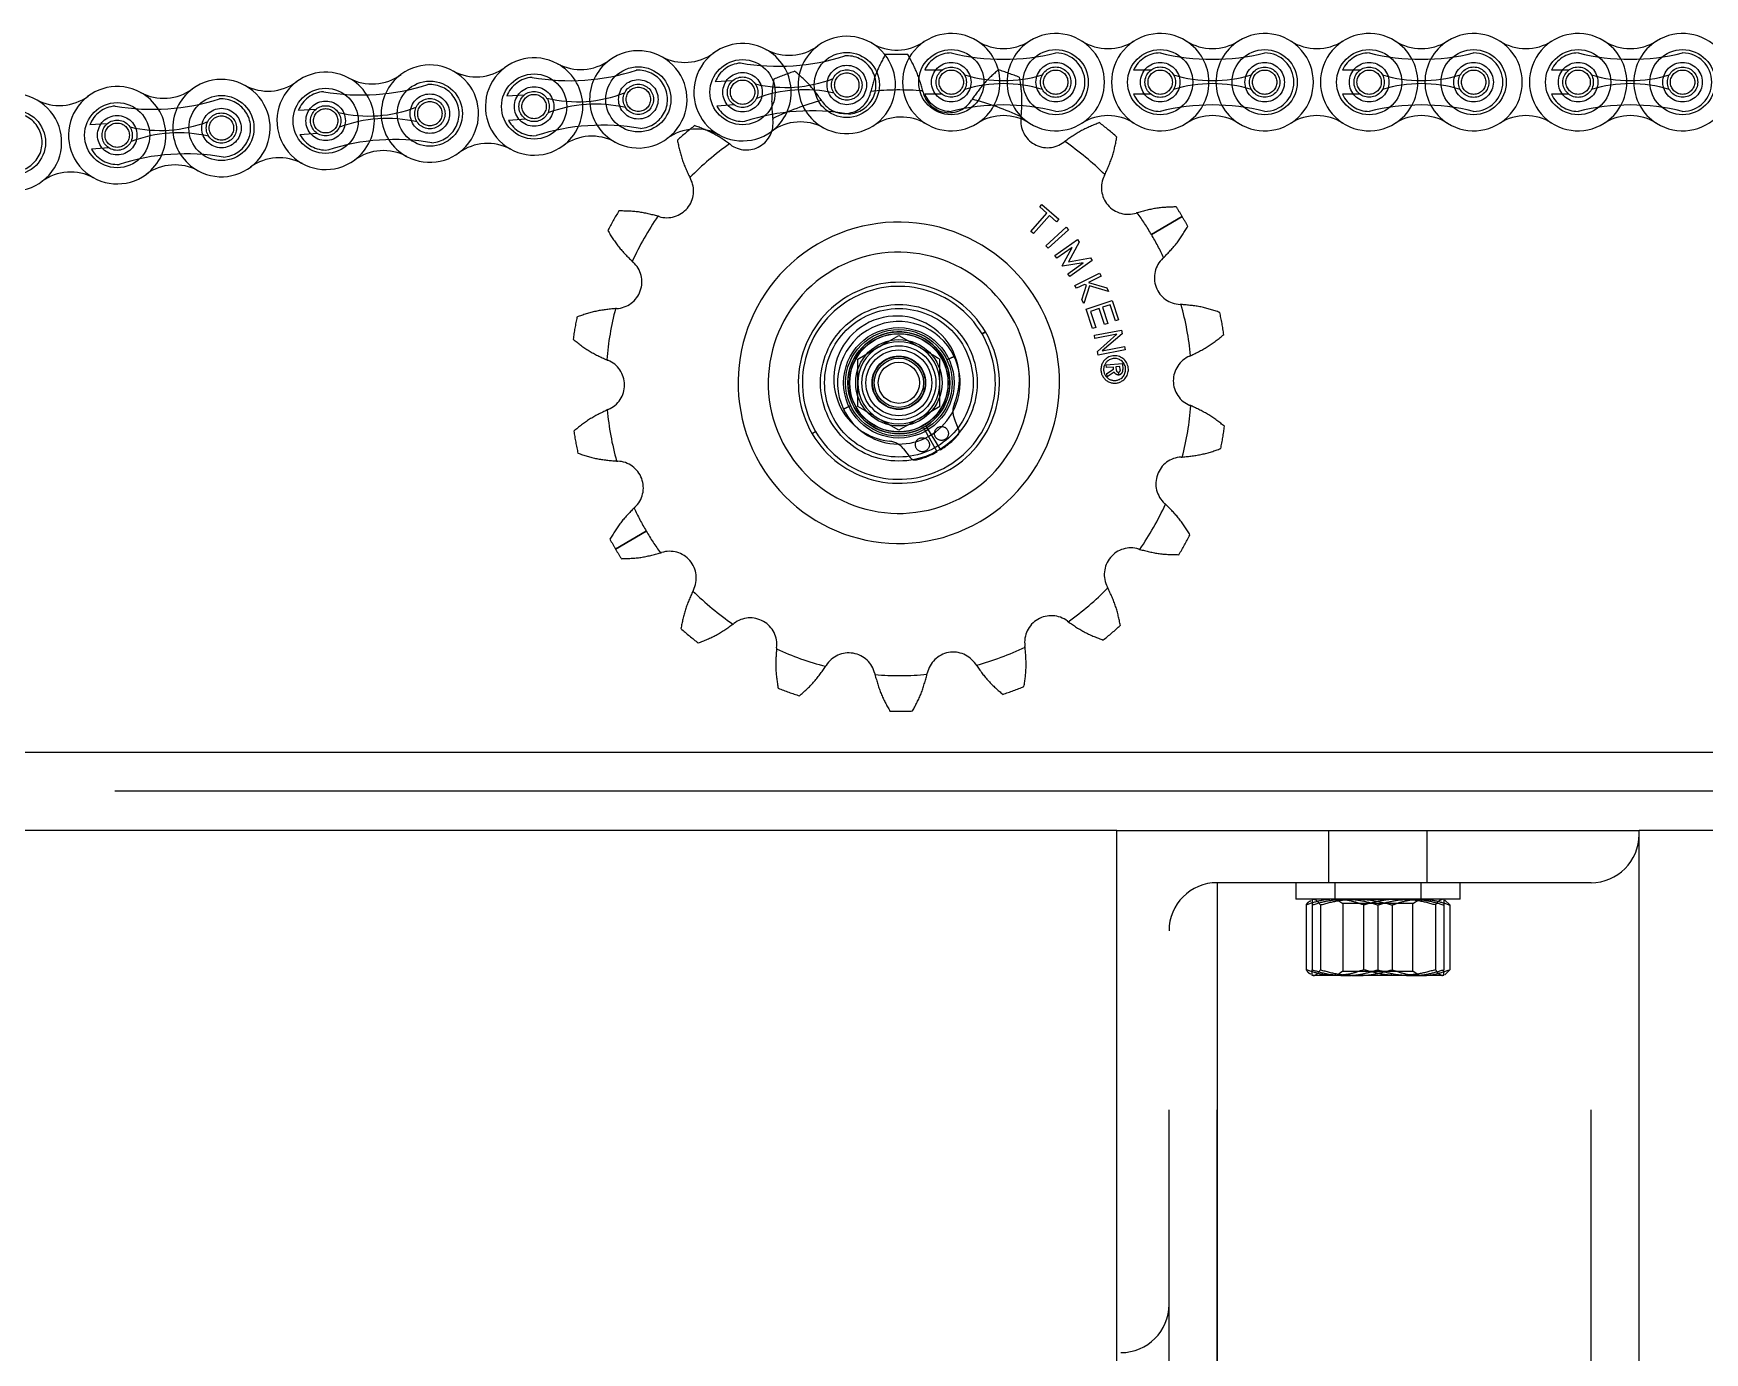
# Model space of a CAD drawing. Header units: metres. Extents: x 0 to 63075, y 0 to 44550.
# Drawn here: x 36211.9 to 36415, y 34958.8 to 35119.2 of the extents above; entities that cross this region are included whole.
import ezdxf

# ---------------------------------------------------------------- set-up
doc = ezdxf.new("R2010")
doc.units = ezdxf.units.M
doc.header["$LTSCALE"] = 75
doc.linetypes.add('HIDDEN2', pattern=[4.7625, 3.175, -1.5875])
for name, color, linetype in [('SDM', 7, 'Continuous'), ('SL4', 4, 'Continuous'), ('ST1', 7, 'HIDDEN2')]:
    doc.layers.add(name, color=color, linetype=linetype)

# ---------------------------------------------------------------- blocks, each defined once
blk = doc.blocks.new('A$Ce03ead7b')
at = {"layer": 'SL4'}
for p, q in [((499.76, 1538.68), (502.26, 1540.12)), ((504.76, 1541.56), (507.26, 1540.12)), ((509.76, 1532.9), (507.26, 1531.46)), ((504.76, 1530.02), (502.26, 1531.46)), ((54.76, 1490.88), (957.26, 1490.88)), ((531.25, 1481.35), (54.76, 1481.35)), ((531.25, 145.65), (531.25, 1481.35)), ((531.25, 1481.35), (594.75, 1481.35)), ((594.75, 145.65), (594.75, 1481.35)), ((957.26, 1481.35), (594.75, 1481.35))]:
    blk.add_line(p, q, dxfattribs=at)
for radius in [6, 3, 2.5]:
    blk.add_circle((504.76, 1535.79), radius, dxfattribs=at)
for start, end in [(120, 180), (60, 120), (0, 60), (180, 240), (300, 0), (240, 300)]:
    blk.add_arc((504.76, 1535.79), 5, start, end, dxfattribs=at)
for points, knots in [([(502.26, 1540.12), (502.32, 1540.15), (503.17, 1540.64), (503.99, 1541.12), (504.76, 1541.56)], [0, 0, 0, 0, 0.070201, 1, 1, 1, 1]), ([(507.26, 1540.12), (507.32, 1540.09), (508.17, 1539.6), (508.99, 1539.12), (509.76, 1538.68)], [0, 0, 0, 0, 0.070201, 1, 1, 1, 1]), ([(499.76, 1535.79), (499.76, 1536.05), (499.76, 1537.03), (499.76, 1537.98), (499.76, 1538.68)], [0, 0, 0, 0, 0.268634, 1, 1, 1, 1]), ([(509.76, 1535.79), (509.76, 1536.05), (509.76, 1537.03), (509.76, 1537.98), (509.76, 1538.68)], [0, 0, 0, 0, 0.268634, 1, 1, 1, 1]), ([(499.76, 1532.9), (499.76, 1533.15), (499.76, 1534.09), (499.76, 1535.06), (499.76, 1535.79)], [0, 0, 0, 0, 0.257551, 1, 1, 1, 1]), ([(509.76, 1532.9), (509.76, 1533.15), (509.76, 1534.09), (509.76, 1535.06), (509.76, 1535.79)], [0, 0, 0, 0, 0.257551, 1, 1, 1, 1]), ([(502.26, 1531.46), (502.2, 1531.49), (501.36, 1531.98), (500.53, 1532.46), (499.76, 1532.9)], [0, 0, 0, 0, 0.070201, 1, 1, 1, 1]), ([(507.26, 1531.46), (507.2, 1531.43), (506.36, 1530.94), (505.53, 1530.46), (504.76, 1530.02)], [0, 0, 0, 0, 0.070201, 1, 1, 1, 1])]:
    blk.add_open_spline(points, degree=3, knots=knots, dxfattribs=at)
at = {"layer": 'ST1'}
for p, q in [((484.56, 1572.53), (482.44, 1572.38)), ((510.02, 1573.83), (507.9, 1573.83)), ((535.42, 1573.83), (533.3, 1573.83)), ((560.82, 1573.83), (558.7, 1573.83)), ((586.22, 1573.83), (584.1, 1573.83)), ((459.22, 1570.79), (457.1, 1570.64)), ((510.02, 1570.88), (507.9, 1570.88)), ((535.42, 1570.88), (533.3, 1570.88)), ((560.82, 1570.88), (558.7, 1570.88)), ((586.22, 1570.88), (584.1, 1570.88)), ((433.88, 1569.04), (431.76, 1568.9)), ((484.76, 1569.59), (482.64, 1569.44)), ((408.54, 1567.3), (406.42, 1567.15)), ((459.42, 1567.84), (457.3, 1567.7)), ((408.74, 1564.35), (406.62, 1564.21)), ((434.08, 1566.1), (431.96, 1565.95)), ((520.82, 1554.21), (522.76, 1556.4)), ((523.06, 1556.14), (521.12, 1553.94)), ((521.89, 1557.18), (522.16, 1557.48)), ((522.76, 1556.4), (521.89, 1557.18)), ((522.16, 1557.48), (524.21, 1555.67)), ((523.94, 1555.36), (523.06, 1556.14)), ((521.12, 1553.94), (520.82, 1554.21)), ((522.63, 1552.45), (525.1, 1554.71)), ((525.37, 1554.41), (522.91, 1552.15)), ((524.21, 1555.67), (523.94, 1555.36)), ((525.1, 1554.71), (525.37, 1554.41)), ((535.47, 1553.82), (539.21, 1556.01)), ((539.21, 1556.01), (535.47, 1553.82)), ((522.91, 1552.15), (522.63, 1552.45)), ((523.74, 1551.26), (526.46, 1553.2)), ((525.82, 1552.25), (523.97, 1550.93)), ((524.63, 1550), (525.82, 1552.25)), ((526.69, 1552.88), (525.37, 1550.5)), ((526.46, 1553.2), (526.69, 1552.88)), ((523.97, 1550.93), (523.74, 1551.26)), ((527.17, 1550.36), (524.66, 1549.97)), ((525.32, 1549.04), (527.17, 1550.36)), ((525.37, 1550.5), (528.04, 1550.98)), ((528.27, 1550.66), (525.55, 1548.71)), ((528.04, 1550.98), (528.27, 1550.66)), ((524.66, 1549.97), (524.63, 1550)), ((525.55, 1548.71), (525.32, 1549.04)), ((526.16, 1547.64), (529.17, 1549.11)), ((529.34, 1548.75), (527.81, 1548)), ((527.81, 1548), (530.03, 1547.35)), ((529.17, 1549.11), (529.34, 1548.75)), ((526.34, 1547.28), (526.16, 1547.64)), ((527.32, 1547.76), (526.34, 1547.28)), ((527.02, 1545.88), (527.59, 1547.68)), ((527.92, 1547.59), (527.24, 1545.43)), ((527.59, 1547.68), (527.32, 1547.76)), ((530.25, 1546.9), (527.92, 1547.59)), ((530.03, 1547.35), (530.25, 1546.9)), ((527.24, 1545.43), (527.02, 1545.88)), ((527.53, 1544.73), (530.7, 1545.79)), ((528.31, 1542.4), (527.53, 1544.73)), ((529.11, 1544.84), (528.05, 1544.48)), ((528.05, 1544.48), (528.7, 1542.53)), ((529.77, 1542.89), (529.11, 1544.84)), ((530.44, 1545.28), (529.5, 1544.97)), ((529.5, 1544.97), (530.16, 1543.02)), ((531.1, 1543.33), (530.44, 1545.28)), ((530.7, 1545.79), (531.48, 1543.46)), ((515.3, 1541.97), (514.88, 1541.73)), ((514.88, 1541.73), (515.3, 1541.97)), ((528.7, 1542.53), (528.31, 1542.4)), ((528.53, 1541.58), (531.82, 1542.2)), ((530.16, 1543.02), (529.77, 1542.89)), ((531.48, 1543.46), (531.1, 1543.33)), ((531.82, 1542.2), (531.9, 1541.74)), ((528.6, 1541.18), (528.53, 1541.58)), ((531.26, 1541.69), (528.6, 1541.18)), ((528.9, 1539.61), (531.26, 1541.69)), ((531.9, 1541.74), (529.48, 1539.67)), ((529.48, 1539.67), (532.2, 1540.19)), ((532.2, 1540.19), (532.28, 1539.79)), ((510.61, 1538.57), (511.49, 1538.99)), ((511.49, 1538.99), (510.61, 1538.57)), ((528.99, 1539.16), (528.9, 1539.61)), ((532.28, 1539.79), (528.99, 1539.16)), ((529.98, 1537.96), (531.93, 1538.14)), ((530.01, 1537.64), (529.98, 1537.96)), ((531.93, 1538.14), (531.99, 1537.41)), ((530.84, 1537.71), (530.01, 1537.64)), ((530.03, 1536.93), (530.87, 1537.44)), ((530.07, 1536.53), (530.03, 1536.93)), ((530.94, 1537.07), (530.07, 1536.53)), ((530.87, 1537.44), (530.84, 1537.71)), ((531.64, 1537.79), (531.15, 1537.75)), ((531.15, 1537.75), (531.19, 1537.31)), ((531.49, 1536.78), (531.46, 1537.09)), ((531.46, 1537.09), (531.48, 1536.78)), ((531.68, 1537.36), (531.64, 1537.79)), ((498.03, 1532.59), (498.91, 1533.01)), ((498.91, 1533.01), (498.03, 1532.59)), ((494.65, 1529.85), (494.23, 1529.61)), ((494.23, 1529.61), (494.65, 1529.85)), ((509.41, 1527.39), (507.76, 1530.36)), ((508.04, 1530.53), (509.84, 1527.64)), ((512.03, 1530.16), (511.51, 1531.4)), ((505.31, 1527.76), (506.13, 1526.7)), ((470.32, 1515.57), (474.06, 1517.76)), ((474.06, 1517.76), (470.32, 1515.57)), ((4.76, 1490.88), (1004.76, 1490.88)), ((1004.76, 1486.11), (4.76, 1486.11)), ((557, 1481.35), (557, 1475)), ((569, 1475), (569, 1481.35)), ((588.9, 1475), (543.45, 1475)), ((543.45, 137.7), (543.45, 1475)), ((543.45, 1475), (543.45, 806.35)), ((553, 1475), (553, 1473)), ((557.75, 1475), (557.75, 1473)), ((568.25, 1473), (568.25, 1475)), ((573, 1473), (573, 1475)), ((588.9, 137.7), (588.9, 1475)), ((563, 1473), (553, 1473)), ((558, 1473), (558, 1472.97)), ((568, 1472.97), (558, 1472.97)), ((558, 1472.97), (558.75, 1472.45)), ((573, 1473), (563, 1473)), ((567.25, 1472.45), (568, 1472.97)), ((568, 1472.97), (568, 1473)), ((571.14, 1472.89), (571.73, 1472.29)), ((554.27, 1472.29), (554.27, 1464.41)), ((555, 1472.29), (555, 1464.41)), ((556.01, 1472.29), (556.01, 1464.41)), ((567.25, 1472.45), (558.75, 1472.45)), ((558.75, 1472.45), (558.75, 1464.23)), ((561.26, 1472.29), (561.26, 1464.41)), ((563, 1472.29), (563, 1464.41)), ((564.74, 1472.29), (564.74, 1464.41)), ((567.25, 1464.23), (567.25, 1472.45)), ((569.99, 1472.29), (569.99, 1464.41)), ((571, 1472.29), (571, 1464.41)), ((571.73, 1472.29), (571.73, 1464.41)), ((537.6, 137.7), (537.6, 1469.15)), ((559, 1463.7), (555, 1463.7)), ((558.75, 1464.23), (558, 1463.7)), ((558.75, 1464.23), (567.25, 1464.23)), ((567, 1463.7), (559, 1463.7)), ((571, 1463.7), (567, 1463.7)), ((568, 1463.7), (567.25, 1464.23)), ((571.14, 1463.81), (571.73, 1464.41))]:
    blk.add_line(p, q, dxfattribs=at)
for centre, radius in [((485.76, 1571.13), 3.96), ((498.43, 1572.01), 3.96), ((498.43, 1572.01), 2.4), ((511.13, 1572.35), 3.96), ((511.13, 1572.35), 2.4), ((523.83, 1572.35), 3.96), ((523.83, 1572.35), 2.4), ((536.53, 1572.35), 3.96), ((536.53, 1572.35), 2.4), ((549.23, 1572.35), 3.96), ((549.23, 1572.35), 2.4), ((561.93, 1572.35), 3.96), ((561.93, 1572.35), 2.4), ((574.63, 1572.35), 3.96), ((574.63, 1572.35), 2.4), ((587.33, 1572.35), 3.96), ((587.33, 1572.35), 2.4), ((600.03, 1572.35), 3.96), ((600.03, 1572.35), 2.4), ((447.75, 1568.52), 3.96), ((460.42, 1569.39), 3.96), ((473.09, 1570.26), 3.96), ((473.09, 1570.26), 2.4), ((485.76, 1571.13), 2.4), ((485.76, 1571.13), 1.85), ((485.76, 1571.13), 1.48), ((498.43, 1572.01), 1.85), ((498.43, 1572.01), 1.48), ((511.13, 1572.35), 1.84), ((511.13, 1572.35), 1.48), ((523.83, 1572.35), 1.85), ((523.83, 1572.35), 1.48), ((536.53, 1572.35), 1.85), ((536.53, 1572.35), 1.48), ((549.23, 1572.35), 1.84), ((549.23, 1572.35), 1.48), ((561.93, 1572.35), 1.84), ((561.93, 1572.35), 1.48), ((574.63, 1572.35), 1.85), ((574.63, 1572.35), 1.48), ((587.33, 1572.35), 1.85), ((587.33, 1572.35), 1.48), ((600.03, 1572.35), 1.84), ((600.03, 1572.35), 1.48), ((422.41, 1566.77), 3.96), ((435.08, 1567.65), 3.96), ((447.75, 1568.52), 2.4), ((447.75, 1568.52), 1.84), ((460.42, 1569.39), 2.4), ((460.42, 1569.39), 1.84), ((460.42, 1569.39), 1.48), ((473.09, 1570.26), 1.84), ((473.09, 1570.26), 1.48), ((397.07, 1565.03), 3.96), ((409.74, 1565.9), 3.96), ((422.41, 1566.77), 2.4), ((422.41, 1566.77), 1.84), ((435.08, 1567.65), 2.4), ((435.08, 1567.65), 1.84), ((435.08, 1567.65), 1.48), ((447.75, 1568.52), 1.48), ((409.74, 1565.9), 2.4), ((409.74, 1565.9), 1.84), ((409.74, 1565.9), 1.48), ((422.41, 1566.77), 1.48), ((504.76, 1535.79), 9.52), ((504.76, 1535.79), 9.03), ((504.76, 1535.79), 6.72), ((504.76, 1535.79), 6.72), ((504.76, 1535.79), 6.48), ((504.76, 1535.79), 6.2), ((504.76, 1535.79), 5.97), ((504.76, 1535.79), 5.25), ((504.76, 1535.79), 5.25), ((504.76, 1535.79), 4.5), ((504.76, 1535.79), 4), ((504.76, 1535.79), 3.25), ((504.76, 1535.79), 3.25), ((504.76, 1535.79), 3.2), ((509.94, 1529.63), 0.85), ((507.62, 1528.26), 0.85)]:
    blk.add_circle(centre, radius, dxfattribs=at)
for centre, radius, start, end in [((485.76, 1571.13), 5.92, 61.5043, 306.3709), ((491.41, 1581.54), 5.92, 241.5043, 306.3709), ((498.43, 1572.01), 5.92, 126.371, 241.5042), ((498.43, 1572.01), 5.92, 241.5043, 126.3709), ((504.51, 1582.17), 5.92, 239.1418, 304.0085), ((511.13, 1572.35), 5.92, 57.5667, 302.4333), ((517.48, 1582.35), 5.92, 237.5667, 302.4333), ((511.13, 1572.35), 5.92, 302.4332, 57.5668), ((523.83, 1572.35), 5.92, 122.4332, 237.5668), ((523.83, 1572.35), 5.92, 237.5667, 122.4333), ((530.18, 1582.35), 5.92, 237.5667, 302.4333), ((536.53, 1572.35), 5.92, 57.5667, 302.4333), ((542.88, 1582.35), 5.92, 237.5667, 302.4333), ((536.53, 1572.35), 5.92, 302.4332, 57.5668), ((549.23, 1572.35), 5.92, 122.4332, 237.5668), ((549.23, 1572.35), 5.92, 237.5667, 122.4333), ((555.58, 1582.35), 5.92, 237.5667, 302.4333), ((561.93, 1572.35), 5.92, 57.5667, 302.4333), ((568.28, 1582.35), 5.92, 237.5667, 302.4333), ((561.93, 1572.35), 5.92, 302.4332, 57.5668), ((574.63, 1572.35), 5.92, 122.4332, 237.5668), ((574.63, 1572.35), 5.92, 237.5667, 122.4333), ((580.98, 1582.35), 5.92, 237.5667, 302.4333), ((587.33, 1572.35), 5.92, 57.5667, 302.4333), ((593.68, 1582.35), 5.92, 237.5667, 302.4333), ((587.33, 1572.35), 5.92, 302.4332, 57.5668), ((600.03, 1572.35), 5.92, 122.4332, 237.5668), ((600.03, 1572.35), 5.92, 237.5667, 122.4333), ((447.75, 1568.52), 5.92, 241.5043, 126.3709), ((460.42, 1569.39), 5.92, 61.5043, 306.3709), ((466.07, 1579.8), 5.92, 241.5043, 306.3709), ((460.42, 1569.39), 5.92, 306.3709, 61.5044), ((473.09, 1570.26), 5.92, 126.3709, 241.5044), ((473.09, 1570.26), 5.92, 241.5043, 126.3709), ((478.74, 1580.67), 5.92, 241.5043, 306.3709), ((485.76, 1571.13), 3.55, 93.9376, 159.3842), ((490.1, 1600.6), 26.32, 259.9778, 287.8975), ((485.76, 1571.13), 5.92, 306.3709, 61.5044), ((498.43, 1572.01), 3.55, 273.9376, 93.9376), ((504.76, 1535.79), 39.94, 88.4469, 92.3828), ((511.13, 1572.35), 3.55, 90, 155.4466), ((517.48, 1601.45), 26.32, 256.0401, 283.9599), ((523.83, 1572.35), 3.55, 270, 90), ((536.53, 1572.35), 3.55, 90, 155.4466), ((542.88, 1601.45), 26.32, 256.0401, 283.9599), ((549.23, 1572.35), 3.55, 270, 90), ((561.93, 1572.35), 3.55, 90, 155.4466), ((568.28, 1601.45), 26.32, 256.0401, 283.9599), ((574.63, 1572.35), 3.55, 270, 90), ((587.33, 1572.35), 3.55, 90, 155.4466), ((593.68, 1601.45), 26.32, 256.0401, 283.9599), ((600.03, 1572.35), 3.55, 270, 90), ((422.41, 1566.77), 5.92, 241.5043, 126.3709), ((428.06, 1577.18), 5.92, 241.5043, 306.3709), ((435.08, 1567.65), 5.92, 61.5043, 306.3709), ((440.73, 1578.05), 5.92, 241.5043, 306.3709), ((435.08, 1567.65), 5.92, 306.3709, 61.5044), ((447.75, 1568.52), 5.92, 126.3709, 241.5044), ((453.4, 1578.92), 5.92, 241.5043, 306.3709), ((460.42, 1569.39), 3.55, 93.9376, 159.3842), ((464.76, 1598.85), 26.32, 259.9778, 287.8975), ((473.09, 1570.26), 3.55, 273.9376, 93.9376), ((490.98, 1587.88), 16.17, 256.9306, 290.9446), ((504.76, 1535.79), 39.94, 108.4469, 112.3828), ((517.48, 1588.71), 16.17, 252.993, 287.007), ((504.76, 1535.79), 39.94, 68.4469, 72.3828), ((542.88, 1588.71), 16.17, 252.993, 287.007), ((568.28, 1588.71), 16.17, 252.993, 287.007), ((593.68, 1588.71), 16.17, 252.993, 287.007), ((397.07, 1565.03), 5.92, 241.5043, 126.3709), ((402.72, 1575.43), 5.92, 241.5043, 306.3709), ((409.74, 1565.9), 5.92, 61.5043, 306.3709), ((415.39, 1576.31), 5.92, 241.5043, 306.3709), ((409.74, 1565.9), 5.92, 306.3709, 61.5044), ((422.41, 1566.77), 5.92, 126.3709, 241.5044), ((435.08, 1567.65), 3.55, 93.9376, 159.3842), ((439.42, 1597.11), 26.32, 259.9778, 287.8975), ((447.75, 1568.52), 3.55, 273.9376, 93.9376), ((465.64, 1586.14), 16.17, 256.9306, 290.9446), ((493.22, 1555.26), 16.17, 76.9306, 110.9446), ((498.15, 1571.78), 3.24, 212.9148, 347.9148), ((516.36, 1567.88), 15.39, 167.4325, 167.9148), ((504.76, 1535.79), 35.61, 85.3155, 95.5142), ((504.76, 1535.79), 35.61, 85.3155, 95.5142), ((492.7, 1567.71), 15.39, 12.9148, 13.3971), ((510.86, 1571.88), 3.24, 192.9148, 327.9148), ((511.13, 1572.35), 3.55, 204.5534, 270), ((517.48, 1556), 16.17, 72.993, 107.007), ((536.53, 1572.35), 3.55, 204.5534, 270), ((542.88, 1556), 16.17, 72.993, 107.007), ((561.93, 1572.35), 3.55, 204.5534, 270), ((568.28, 1556), 16.17, 72.993, 107.007), ((587.33, 1572.35), 3.55, 204.5534, 270), ((593.68, 1556), 16.17, 72.993, 107.007), ((397.07, 1565.03), 3.55, 273.9376, 93.9376), ((409.74, 1565.9), 3.55, 93.9376, 159.3842), ((414.08, 1595.37), 26.32, 259.9778, 287.8975), ((422.41, 1566.77), 3.55, 273.9376, 93.9376), ((440.3, 1584.4), 16.17, 256.9306, 290.9446), ((467.88, 1553.51), 16.17, 76.9306, 110.9446), ((485.76, 1571.13), 3.55, 208.491, 273.9376), ((494.1, 1542.54), 26.32, 79.9778, 107.8975), ((504.76, 1535.79), 35.61, 105.3155, 115.5142), ((504.76, 1535.79), 35.61, 105.3155, 115.5142), ((482.51, 1561.66), 15.39, 32.9148, 33.3971), ((517.48, 1543.26), 26.32, 76.0401, 103.9599), ((526.64, 1561.98), 15.39, 147.4325, 147.9148), ((504.76, 1535.79), 35.61, 65.3155, 75.5142), ((504.76, 1535.79), 35.61, 65.3155, 75.5142), ((542.88, 1543.26), 26.32, 76.0401, 103.9599), ((568.28, 1543.26), 26.32, 76.0401, 103.9599), ((593.68, 1543.26), 26.32, 76.0401, 103.9599), ((414.96, 1582.65), 16.17, 256.9306, 290.9446), ((442.54, 1551.77), 16.17, 76.9306, 110.9446), ((460.42, 1569.39), 3.55, 208.491, 273.9376), ((468.76, 1540.8), 26.32, 79.9778, 107.8975), ((480.12, 1560.73), 5.92, 61.5043, 126.3709), ((504.76, 1535.79), 39.94, 128.4469, 132.3828), ((486.23, 1567.35), 3.24, 232.9148, 7.9148), ((492.79, 1561.6), 5.92, 61.5043, 126.3709), ((504.69, 1569.92), 15.39, 187.4325, 187.9148), ((505.06, 1562.19), 5.92, 59.1418, 124.0085), ((517.48, 1562.36), 5.92, 57.5667, 122.4333), ((522.83, 1567.62), 3.24, 172.9148, 307.9148), ((504.35, 1569.91), 15.39, 352.9148, 353.3971), ((530.18, 1562.36), 5.92, 57.5667, 122.4333), ((504.76, 1535.79), 39.94, 48.4469, 52.3828), ((542.88, 1562.36), 5.92, 57.5667, 122.4333), ((555.58, 1562.36), 5.92, 57.5667, 122.4333), ((568.28, 1562.36), 5.92, 57.5667, 122.4333), ((580.98, 1562.36), 5.92, 57.5667, 122.4333), ((593.68, 1562.36), 5.92, 57.5667, 122.4333), ((417.2, 1550.02), 16.17, 76.9306, 110.9446), ((435.08, 1567.65), 3.55, 208.491, 273.9376), ((443.42, 1539.05), 26.32, 79.9778, 107.8975), ((454.78, 1558.98), 5.92, 61.5043, 126.3709), ((467.45, 1559.86), 5.92, 61.5043, 126.3709), ((504.76, 1535.79), 35.61, 125.3155, 135.5142), ((504.76, 1535.79), 35.61, 125.3155, 135.5142), ((475, 1552.49), 15.39, 52.9148, 53.3971), ((534.28, 1552.92), 15.39, 127.4325, 127.9148), ((504.76, 1535.79), 35.61, 45.3155, 55.5142), ((504.76, 1535.79), 35.61, 45.3155, 55.5142), ((409.74, 1565.9), 3.55, 208.491, 273.9376), ((418.08, 1537.31), 26.32, 79.9778, 107.8975), ((416.76, 1556.37), 5.92, 61.5043, 126.3709), ((429.44, 1557.24), 5.92, 61.5043, 126.3709), ((442.11, 1558.11), 5.92, 61.5043, 126.3709), ((404.09, 1555.5), 5.92, 61.5043, 126.3709), ((476.56, 1559.11), 3.24, 252.9148, 27.9148), ((493.02, 1567.83), 15.39, 207.4325, 207.9148), ((532.63, 1559.52), 3.24, 152.9148, 287.9148), ((516.04, 1568), 15.39, 332.9148, 333.3971), ((504.76, 1535.79), 39.94, 148.4469, 152.3828), ((538.36, 1541.79), 15.39, 107.4325, 107.9148), ((504.76, 1535.79), 35.61, 30.4148, 35.5142), ((504.76, 1535.79), 35.61, 30.4148, 35.5142), ((504.76, 1535.79), 39.94, 30.4148, 32.3828), ((504.76, 1535.79), 35.61, 145.3155, 155.5142), ((504.76, 1535.79), 35.61, 145.3155, 155.5142), ((471.09, 1541.3), 15.39, 72.9148, 73.3971), ((504.76, 1535.79), 19.54, 30.4148, 210.4148), ((504.76, 1535.79), 39.94, 28.4469, 30.4148), ((504.76, 1535.79), 35.61, 25.3155, 30.4148), ((504.76, 1535.79), 35.61, 25.3155, 30.4148), ((470.28, 1548.06), 3.24, 272.9148, 47.9148), ((482.77, 1561.88), 15.39, 227.4325, 227.9148), ((504.76, 1535.79), 15.88, 30.4148, 210.4148), ((539.06, 1548.56), 3.24, 132.9148, 267.9148), ((526.38, 1562.2), 15.39, 312.9148, 313.3971), ((504.76, 1535.79), 12.22, 30.4148, 210.4148), ((504.76, 1535.79), 11.73, 30.4148, 210.4148), ((504.76, 1535.79), 11.73, 30.4148, 210.4148), ((504.76, 1535.79), 35.61, 165.3155, 175.5142), ((504.76, 1535.79), 35.61, 165.3155, 175.5142), ((471.23, 1529.45), 15.39, 92.9148, 93.3971), ((504.76, 1535.79), 19.54, 210.4148, 30.4148), ((538.38, 1529.94), 15.39, 87.4325, 87.9148), ((504.76, 1535.79), 35.61, 5.3155, 15.5142), ((504.76, 1535.79), 35.61, 5.3155, 15.5142), ((504.76, 1535.79), 39.94, 8.4469, 12.3828), ((504.76, 1535.79), 39.94, 168.4469, 172.3828), ((504.76, 1535.79), 15.88, 210.4148, 30.4148), ((504.76, 1535.79), 12.22, 210.4148, 30.4148), ((504.48, 1536.27), 7.64, 336.9213, 263.9084), ((504.76, 1535.79), 7.45, 25.4148, 205.4148), ((504.76, 1535.79), 7.45, 25.4148, 205.4148), ((504.76, 1535.79), 6.2, 301.9071, 298.9226), ((504.76, 1535.79), 11.73, 210.4148, 30.4148), ((504.76, 1535.79), 11.73, 210.4148, 30.4148), ((475.17, 1552.79), 15.39, 247.4325, 247.9148), ((468.17, 1535.53), 3.24, 292.9148, 67.9148), ((504.76, 1535.79), 7.45, 205.4148, 25.4148), ((504.76, 1535.79), 7.45, 205.4148, 25.4148), ((530.99, 1537.41), 1.67, 120.4148, 300.4148), ((530.99, 1537.41), 1.34, 120.4148, 300.4148), ((530.99, 1537.41), 1.67, 300.4148, 120.4148), ((530.99, 1537.41), 1.34, 300.4148, 120.4148), ((541.36, 1536.05), 3.24, 112.9148, 247.9148), ((534.11, 1553.21), 15.39, 292.9148, 293.3971), ((531.44, 1537.33), 0.558, 207.7954, 274.6447), ((531.44, 1537.33), 0.245, 185.1103, 274.0571), ((531.44, 1537.33), 0.245, 276.1116, 6.4414), ((531.44, 1537.33), 0.558, 275.5405, 8.4894), ((475.42, 1518.37), 15.39, 112.9148, 113.3971), ((504.76, 1535.79), 35.61, 185.3155, 195.5142), ((504.76, 1535.79), 35.61, 185.3155, 195.5142), ((513.72, 1532.33), 2.4, 156.9213, 202.9148), ((504.76, 1535.79), 35.61, 345.3155, 355.5142), ((504.76, 1535.79), 35.61, 345.3155, 355.5142), ((534.35, 1518.79), 15.39, 67.4325, 67.9148), ((504.76, 1535.79), 39.94, 188.4469, 192.3828), ((511.34, 1529.87), 0.75, 318.0246, 22.9148), ((504.76, 1535.79), 39.94, 348.4469, 352.3828), ((503.42, 1526.29), 2.4, 37.9148, 83.9084), ((504.76, 1535.79), 9.6, 301.9071, 318.0246), ((471.14, 1541.64), 15.39, 267.4325, 267.9148), ((470.46, 1523.02), 3.24, 312.9148, 87.9148), ((506.72, 1527.16), 0.75, 217.9148, 282.805), ((504.76, 1535.79), 9.6, 282.805, 298.9226), ((539.24, 1523.52), 3.24, 92.9148, 227.9148), ((538.29, 1542.13), 15.39, 272.9148, 273.3971), ((483.15, 1509.38), 15.39, 132.9148, 133.3971), ((504.76, 1535.79), 35.61, 205.3155, 210.4148), ((504.76, 1535.79), 35.61, 205.3155, 210.4148), ((504.76, 1535.79), 35.61, 325.3155, 335.5142), ((504.76, 1535.79), 35.61, 325.3155, 335.5142), ((526.76, 1509.7), 15.39, 47.4325, 47.9148), ((504.76, 1535.79), 35.61, 210.4148, 215.5142), ((504.76, 1535.79), 35.61, 210.4148, 215.5142), ((504.76, 1535.79), 39.94, 208.4469, 210.4148), ((504.76, 1535.79), 39.94, 210.4148, 212.3828), ((532.97, 1512.47), 3.24, 72.9148, 207.9148), ((538.44, 1530.28), 15.39, 252.9148, 253.3971), ((504.76, 1535.79), 39.94, 328.4469, 332.3828), ((471.17, 1529.79), 15.39, 287.4325, 287.9148), ((476.9, 1512.06), 3.24, 332.9148, 107.9148), ((493.48, 1503.58), 15.39, 152.9148, 153.3971), ((504.76, 1535.79), 35.61, 225.3155, 235.5142), ((504.76, 1535.79), 35.61, 225.3155, 235.5142), ((504.76, 1535.79), 35.61, 305.3155, 315.5142), ((504.76, 1535.79), 35.61, 305.3155, 315.5142), ((516.51, 1503.75), 15.39, 27.4325, 27.9148), ((523.29, 1504.23), 3.24, 52.9148, 187.9148), ((504.76, 1535.79), 39.94, 228.4469, 232.3828), ((475.25, 1518.66), 15.39, 307.4325, 307.9148), ((486.69, 1503.96), 3.24, 352.9148, 127.9148), ((534.52, 1519.09), 15.39, 232.9148, 233.3971), ((504.76, 1535.79), 39.94, 308.4469, 312.3828), ((505.18, 1501.67), 15.39, 172.9148, 173.3971), ((504.76, 1535.79), 35.61, 245.3155, 255.5142), ((504.76, 1535.79), 35.61, 245.3155, 255.5142), ((504.76, 1535.79), 35.61, 285.3155, 295.5142), ((504.76, 1535.79), 35.61, 285.3155, 295.5142), ((504.84, 1501.66), 15.39, 7.4325, 7.9148), ((482.89, 1509.6), 15.39, 327.4325, 327.9148), ((498.67, 1499.7), 3.24, 12.9148, 147.9148), ((511.38, 1499.8), 3.24, 32.9148, 167.9148), ((527.02, 1509.92), 15.39, 212.9148, 213.3971), ((516.83, 1503.87), 15.39, 192.9148, 193.3971), ((504.76, 1535.79), 35.61, 265.3155, 275.5142), ((504.76, 1535.79), 35.61, 265.3155, 275.5142), ((493.16, 1503.7), 15.39, 347.4325, 347.9148), ((504.76, 1535.79), 39.94, 248.4469, 252.3828), ((504.76, 1535.79), 39.94, 288.4469, 292.3828), ((504.76, 1535.79), 39.94, 268.4469, 272.3828), ((588.9, 1480.85), 5.85, 270, 0), ((543.45, 1469.15), 5.85, 90, 180), ((531.75, 1423.7), 5.85, 270, 0)]:
    blk.add_arc(centre, radius, start, end, dxfattribs=at)
for points, knots in [([(503.1, 1575.7), (502.73, 1575), (501.97, 1573.61), (501.55, 1572.02), (501.34, 1571.23)], [0, 0, 0, 0, 0.500514, 1, 1, 1, 1]), ([(507.67, 1571.28), (507.45, 1572.07), (507, 1573.64), (506.23, 1575.02), (505.85, 1575.72)], [0, 0, 0, 0, 0.499427, 1, 1, 1, 1]), ([(489.55, 1572.72), (489.44, 1571.94), (489.21, 1570.37), (489.35, 1568.74), (489.43, 1567.92)], [0, 0, 0, 0, 0.500261, 1, 1, 1, 1]), ([(495.36, 1570.13), (494.88, 1570.8), (493.92, 1572.13), (492.72, 1573.16), (492.12, 1573.68)], [0, 0, 0, 0, 0.499098, 1, 1, 1, 1]), ([(516.85, 1573.86), (516.26, 1573.33), (515.08, 1572.28), (514.14, 1570.94), (513.67, 1570.27)], [0, 0, 0, 0, 0.500529, 1, 1, 1, 1]), ([(519.63, 1568.14), (519.69, 1568.96), (519.81, 1570.59), (519.56, 1572.16), (519.44, 1572.94)], [0, 0, 0, 0, 0.49948, 1, 1, 1, 1]), ([(484.18, 1564.85), (483.5, 1565.31), (482.15, 1566.23), (480.67, 1566.79), (479.93, 1567.07)], [0, 0, 0, 0, 0.499419, 1, 1, 1, 1]), ([(529.14, 1567.43), (528.41, 1567.13), (526.94, 1566.55), (525.59, 1565.61), (524.92, 1565.14)], [0, 0, 0, 0, 0.500152, 1, 1, 1, 1]), ([(477.84, 1565.29), (478, 1564.52), (478.32, 1562.97), (479.01, 1561.48), (479.36, 1560.74)], [0, 0, 0, 0, 0.500133, 1, 1, 1, 1]), ([(529.8, 1561.11), (530.14, 1561.85), (530.81, 1563.35), (531.11, 1564.9), (531.26, 1565.68)], [0, 0, 0, 0, 0.499459, 1, 1, 1, 1]), ([(475.48, 1556.05), (474.69, 1556.25), (473.1, 1556.66), (471.52, 1556.68), (470.73, 1556.69)], [0, 0, 0, 0, 0.499479, 1, 1, 1, 1]), ([(538.49, 1557.18), (537.7, 1557.16), (536.12, 1557.11), (534.54, 1556.69), (533.75, 1556.47)], [0, 0, 0, 0, 0.500133, 1, 1, 1, 1]), ([(469.37, 1554.3), (469.79, 1553.63), (470.62, 1552.28), (471.78, 1551.13), (472.36, 1550.55)], [0, 0, 0, 0, 0.500372, 1, 1, 1, 1]), ([(536.95, 1551.02), (537.52, 1551.6), (538.66, 1552.78), (539.47, 1554.13), (539.88, 1554.82)], [0, 0, 0, 0, 0.4990977, 1, 1, 1, 1]), ([(470.32, 1544.82), (469.5, 1544.73), (467.87, 1544.57), (466.38, 1544.05), (465.63, 1543.79)], [0, 0, 0, 0, 0.499464, 1, 1, 1, 1]), ([(543.77, 1544.35), (543.02, 1544.6), (541.52, 1545.1), (539.89, 1545.24), (539.07, 1545.31)], [0, 0, 0, 0, 0.500533, 1, 1, 1, 1]), ([(465.17, 1541.08), (465.8, 1540.59), (467.04, 1539.61), (468.52, 1538.92), (469.26, 1538.57)], [0, 0, 0, 0, 0.500513, 1, 1, 1, 1]), ([(540.22, 1539.09), (540.95, 1539.44), (542.43, 1540.16), (543.66, 1541.16), (544.27, 1541.66)], [0, 0, 0, 0, 0.499124, 1, 1, 1, 1]), ([(469.31, 1532.49), (468.57, 1532.14), (467.1, 1531.42), (465.87, 1530.42), (465.26, 1529.92)], [0, 0, 0, 0, 0.499124, 1, 1, 1, 1]), ([(544.35, 1530.5), (543.73, 1530.99), (542.49, 1531.97), (541, 1532.66), (540.26, 1533.01)], [0, 0, 0, 0, 0.500513, 1, 1, 1, 1]), ([(539.21, 1526.76), (540.02, 1526.85), (541.65, 1527.01), (543.15, 1527.53), (543.89, 1527.79)], [0, 0, 0, 0, 0.499464, 1, 1, 1, 1]), ([(465.75, 1527.23), (466.5, 1526.98), (468, 1526.48), (469.64, 1526.34), (470.45, 1526.27)], [0, 0, 0, 0, 0.5005336, 1, 1, 1, 1]), ([(472.57, 1520.56), (472, 1519.98), (470.86, 1518.8), (470.05, 1517.45), (469.64, 1516.76)], [0, 0, 0, 0, 0.499098, 1, 1, 1, 1]), ([(540.15, 1517.28), (539.74, 1517.95), (538.91, 1519.3), (537.75, 1520.45), (537.17, 1521.03)], [0, 0, 0, 0, 0.500372, 1, 1, 1, 1]), ([(534.04, 1515.53), (534.84, 1515.33), (536.42, 1514.92), (538.01, 1514.9), (538.8, 1514.89)], [0, 0, 0, 0, 0.499479, 1, 1, 1, 1]), ([(471.03, 1514.4), (471.82, 1514.42), (473.41, 1514.47), (474.99, 1514.89), (475.78, 1515.11)], [0, 0, 0, 0, 0.500133, 1, 1, 1, 1]), ([(479.72, 1510.47), (479.39, 1509.73), (478.72, 1508.23), (478.42, 1506.68), (478.27, 1505.9)], [0, 0, 0, 0, 0.499459, 1, 1, 1, 1]), ([(531.69, 1506.29), (531.53, 1507.06), (531.21, 1508.61), (530.51, 1510.1), (530.17, 1510.84)], [0, 0, 0, 0, 0.500133, 1, 1, 1, 1]), ([(480.38, 1504.15), (481.12, 1504.45), (482.59, 1505.03), (483.93, 1505.97), (484.6, 1506.44)], [0, 0, 0, 0, 0.500152, 1, 1, 1, 1]), ([(525.35, 1506.73), (526.02, 1506.27), (527.38, 1505.35), (528.86, 1504.79), (529.6, 1504.51)], [0, 0, 0, 0, 0.499419, 1, 1, 1, 1]), ([(489.89, 1503.44), (489.83, 1502.62), (489.71, 1500.99), (489.96, 1499.42), (490.09, 1498.64)], [0, 0, 0, 0, 0.49948, 1, 1, 1, 1]), ([(519.97, 1498.86), (520.09, 1499.64), (520.32, 1501.21), (520.17, 1502.84), (520.1, 1503.66)], [0, 0, 0, 0, 0.500261, 1, 1, 1, 1]), ([(492.67, 1497.72), (493.27, 1498.25), (494.45, 1499.3), (495.39, 1500.64), (495.86, 1501.31)], [0, 0, 0, 0, 0.500529, 1, 1, 1, 1]), ([(514.17, 1501.45), (514.65, 1500.78), (515.6, 1499.45), (516.8, 1498.42), (517.4, 1497.9)], [0, 0, 0, 0, 0.499098, 1, 1, 1, 1]), ([(501.85, 1500.3), (502.08, 1499.51), (502.52, 1497.94), (503.29, 1496.56), (503.68, 1495.86)], [0, 0, 0, 0, 0.499427, 1, 1, 1, 1]), ([(506.42, 1495.88), (506.8, 1496.58), (507.55, 1497.97), (507.97, 1499.56), (508.18, 1500.35)], [0, 0, 0, 0, 0.500514, 1, 1, 1, 1]), ([(557.77, 1473), (557.68, 1473), (557.06, 1472.99), (555.87, 1472.84), (554.81, 1472.47), (554.27, 1472.29)], [0, 0, 0, 0, 0.070086, 0.530782, 1, 1, 1, 1]), ([(555, 1472.29), (555.65, 1472.49), (556.96, 1472.89), (558.32, 1472.96), (559, 1473)], [0, 0, 0, 0, 0.495458, 1, 1, 1, 1]), ([(555, 1473), (555, 1472.99), (555, 1472.95), (555, 1472.57), (555, 1472.29)], [0, 0, 0, 0, 0.268634, 1, 1, 1, 1]), ([(555.14, 1473), (555.22, 1472.99), (555.52, 1472.95), (555.8, 1472.57), (556.01, 1472.29)], [0, 0, 0, 0, 0.268634, 1, 1, 1, 1]), ([(556.01, 1472.29), (556.72, 1472.49), (558.15, 1472.89), (559.63, 1472.96), (560.38, 1473)], [0, 0, 0, 0, 0.495458, 1, 1, 1, 1]), ([(561.26, 1472.29), (560.69, 1472.49), (559.55, 1472.89), (558.36, 1472.96), (557.77, 1473)], [0, 0, 0, 0, 0.495458, 1, 1, 1, 1]), ([(559, 1473), (559.09, 1473), (559.81, 1472.99), (561.17, 1472.84), (562.39, 1472.47), (563, 1472.29)], [0, 0, 0, 0, 0.070086, 0.530782, 1, 1, 1, 1]), ([(560.38, 1473), (560.48, 1473), (561.26, 1472.99), (562.74, 1472.84), (564.07, 1472.47), (564.74, 1472.29)], [0, 0, 0, 0, 0.070086, 0.530782, 1, 1, 1, 1]), ([(565.62, 1473), (565.52, 1473), (564.74, 1472.99), (563.26, 1472.84), (561.93, 1472.47), (561.26, 1472.29)], [0, 0, 0, 0, 0.0700858, 0.5307822, 1, 1, 1, 1]), ([(563, 1472.29), (563.65, 1472.49), (564.96, 1472.89), (566.32, 1472.96), (567, 1473)], [0, 0, 0, 0, 0.495458, 1, 1, 1, 1]), ([(564.74, 1472.29), (565.31, 1472.49), (566.45, 1472.89), (567.64, 1472.96), (568.23, 1473)], [0, 0, 0, 0, 0.495458, 1, 1, 1, 1]), ([(569.99, 1472.29), (569.28, 1472.49), (567.85, 1472.89), (566.37, 1472.96), (565.62, 1473)], [0, 0, 0, 0, 0.495458, 1, 1, 1, 1]), ([(567, 1473), (567.09, 1473), (567.81, 1472.99), (569.17, 1472.84), (570.39, 1472.47), (571, 1472.29)], [0, 0, 0, 0, 0.070086, 0.530782, 1, 1, 1, 1]), ([(568.23, 1473), (568.32, 1473), (568.94, 1472.99), (570.13, 1472.84), (571.19, 1472.47), (571.73, 1472.29)], [0, 0, 0, 0, 0.070086, 0.530782, 1, 1, 1, 1]), ([(569.99, 1472.29), (570.06, 1472.39), (570.34, 1472.81), (570.64, 1472.92), (570.86, 1473)], [0, 0, 0, 0, 0.257551, 1, 1, 1, 1]), ([(571, 1473), (571, 1472.99), (571, 1472.95), (571, 1472.57), (571, 1472.29)], [0, 0, 0, 0, 0.268634, 1, 1, 1, 1]), ([(554.27, 1472.29), (554.35, 1472.4), (554.54, 1472.69), (554.74, 1472.77), (554.86, 1472.82)], [0, 0, 0, 0, 0.381657, 1, 1, 1, 1]), ([(554.27, 1464.41), (554.35, 1464.3), (554.54, 1464.01), (554.74, 1463.93), (554.86, 1463.88)], [0, 0, 0, 0, 0.381657, 1, 1, 1, 1]), ([(557.77, 1463.7), (557.68, 1463.7), (557.06, 1463.71), (555.87, 1463.86), (554.81, 1464.23), (554.27, 1464.41)], [0, 0, 0, 0, 0.070086, 0.530782, 1, 1, 1, 1]), ([(555, 1464.41), (555.65, 1464.21), (556.96, 1463.81), (558.32, 1463.74), (559, 1463.7)], [0, 0, 0, 0, 0.495458, 1, 1, 1, 1]), ([(555, 1463.7), (555, 1463.71), (555, 1463.75), (555, 1464.13), (555, 1464.41)], [0, 0, 0, 0, 0.268634, 1, 1, 1, 1]), ([(555.14, 1463.7), (555.22, 1463.71), (555.52, 1463.75), (555.8, 1464.13), (556.01, 1464.41)], [0, 0, 0, 0, 0.268634, 1, 1, 1, 1]), ([(556.01, 1464.41), (556.72, 1464.21), (558.15, 1463.81), (559.63, 1463.74), (560.38, 1463.7)], [0, 0, 0, 0, 0.495458, 1, 1, 1, 1]), ([(561.26, 1464.41), (560.69, 1464.21), (559.55, 1463.81), (558.36, 1463.74), (557.77, 1463.7)], [0, 0, 0, 0, 0.495458, 1, 1, 1, 1]), ([(559, 1463.7), (559.09, 1463.7), (559.81, 1463.71), (561.17, 1463.86), (562.39, 1464.23), (563, 1464.41)], [0, 0, 0, 0, 0.070086, 0.530782, 1, 1, 1, 1]), ([(560.38, 1463.7), (560.48, 1463.7), (561.26, 1463.71), (562.74, 1463.86), (564.07, 1464.23), (564.74, 1464.41)], [0, 0, 0, 0, 0.070086, 0.530782, 1, 1, 1, 1]), ([(565.62, 1463.7), (565.52, 1463.7), (564.74, 1463.71), (563.26, 1463.86), (561.93, 1464.23), (561.26, 1464.41)], [0, 0, 0, 0, 0.070086, 0.530782, 1, 1, 1, 1]), ([(563, 1464.41), (563.65, 1464.21), (564.96, 1463.81), (566.32, 1463.74), (567, 1463.7)], [0, 0, 0, 0, 0.495458, 1, 1, 1, 1]), ([(564.74, 1464.41), (565.31, 1464.21), (566.45, 1463.81), (567.64, 1463.74), (568.23, 1463.7)], [0, 0, 0, 0, 0.495458, 1, 1, 1, 1]), ([(569.99, 1464.41), (569.28, 1464.21), (567.85, 1463.81), (566.37, 1463.74), (565.62, 1463.7)], [0, 0, 0, 0, 0.495458, 1, 1, 1, 1]), ([(567, 1463.7), (567.09, 1463.7), (567.81, 1463.71), (569.17, 1463.86), (570.39, 1464.23), (571, 1464.41)], [0, 0, 0, 0, 0.070086, 0.530782, 1, 1, 1, 1]), ([(568.23, 1463.7), (568.32, 1463.7), (568.94, 1463.71), (570.13, 1463.86), (571.19, 1464.23), (571.73, 1464.41)], [0, 0, 0, 0, 0.070086, 0.530782, 1, 1, 1, 1]), ([(569.99, 1464.41), (570.06, 1464.31), (570.34, 1463.89), (570.64, 1463.78), (570.86, 1463.7)], [0, 0, 0, 0, 0.257551, 1, 1, 1, 1]), ([(571, 1463.7), (571, 1463.71), (571, 1463.75), (571, 1464.13), (571, 1464.41)], [0, 0, 0, 0, 0.268634, 1, 1, 1, 1])]:
    blk.add_open_spline(points, degree=3, knots=knots, dxfattribs=at)

msp = doc.modelspace()

# ---------------------------------------------------------------- block references
at = {"layer": 'SDM'}
msp.add_blockref('A$Ce03ead7b', (35812.3, 33540.91), dxfattribs=at)

doc.saveas('drawing.dxf')
